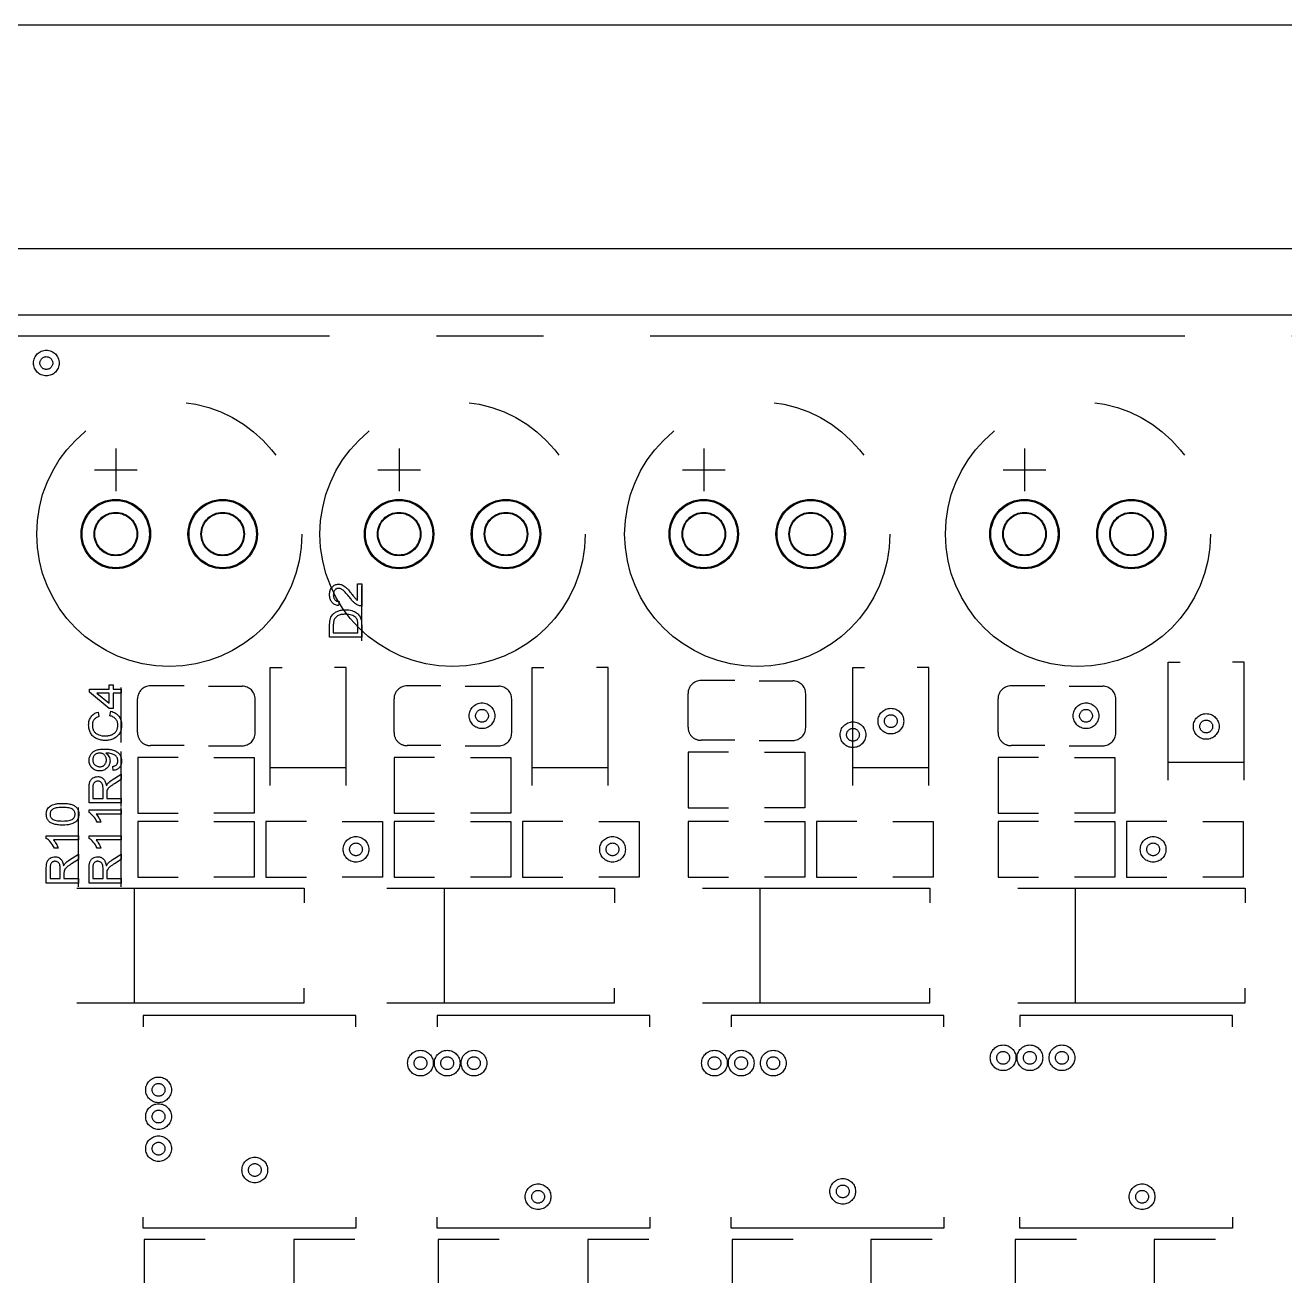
# Model space of a CAD drawing. Header units: millimetres. Extents: x -140 to 0, y -30 to 30.
# Drawn here: x -63.87 to -33.95, y 0.11 to 30 of the extents above; entities that cross this region are included whole.
import ezdxf

# ---------------------------------------------------------------- set-up
doc = ezdxf.new("R2010")
doc.units = ezdxf.units.MM
doc.linetypes.add('CENTERX2', pattern=[20.32, 12.7, -2.54, 2.54, -2.54])

msp = doc.modelspace()

# ---------------------------------------------------------------- linework, layer by layer
at = {"color": 7, "linetype": 'Continuous', "lineweight": 25}
for p, q in [((0, 30), (-130, 30)), ((0, 24.686), (-130, 24.686)), ((-16.002, 23.106), (-118.078, 23.106))]:
    msp.add_line(p, q, dxfattribs=at)
at = {"color": 7, "linetype": 'CENTERX2'}
for p, q in [((-16.002, 22.606), (-116.002, 22.606)), ((-16.002, 22.606), (-116.002, 22.606)), ((-61.722, 19.939), (-61.722, 18.923)), ((-54.991, 19.939), (-54.991, 18.923)), ((-47.752, 19.939), (-47.752, 18.923)), ((-40.132, 19.939), (-40.132, 18.923)), ((-62.23, 19.431), (-61.214, 19.431)), ((-55.499, 19.431), (-54.483, 19.431)), ((-48.26, 19.431), (-47.244, 19.431)), ((-40.64, 19.431), (-39.624, 19.431)), ((-55.88, 15.367), (-55.88, 16.677)), ((-58.051, 11.934), (-58.051, 14.736)), ((-58.051, 14.736), (-57.773, 14.736)), ((-56.249, 14.736), (-56.527, 14.736)), ((-56.249, 11.934), (-56.249, 14.736)), ((-51.828, 11.934), (-51.828, 14.736)), ((-51.828, 14.736), (-51.55, 14.736)), ((-50.026, 14.736), (-50.304, 14.736)), ((-50.026, 11.934), (-50.026, 14.736)), ((-44.208, 11.934), (-44.208, 14.736)), ((-44.208, 14.736), (-43.93, 14.736)), ((-42.406, 14.736), (-42.684, 14.736)), ((-42.406, 11.934), (-42.406, 14.736)), ((-36.715, 12.061), (-36.715, 14.863)), ((-36.715, 14.863), (-36.437, 14.863)), ((-34.913, 14.863), (-35.191, 14.863)), ((-34.913, 12.061), (-34.913, 14.863)), ((-47.016, 14.426), (-47.816, 14.426)), ((-46.44, 14.42), (-45.64, 14.42)), ((-61.595, 12.954), (-61.595, 14.264)), ((-60.097, 14.299), (-60.897, 14.299)), ((-59.521, 14.293), (-58.721, 14.293)), ((-54.001, 14.299), (-54.801, 14.299)), ((-53.425, 14.293), (-52.625, 14.293)), ((-48.126, 13.316), (-48.126, 14.116)), ((-45.331, 13.31), (-45.331, 14.11)), ((-39.65, 14.299), (-40.45, 14.299)), ((-39.074, 14.293), (-38.274, 14.293)), ((-61.207, 13.189), (-61.207, 13.989)), ((-58.412, 13.183), (-58.412, 13.983)), ((-55.111, 13.189), (-55.111, 13.989)), ((-52.316, 13.183), (-52.316, 13.983)), ((-40.76, 13.189), (-40.76, 13.989)), ((-37.965, 13.183), (-37.965, 13.983)), ((-60.097, 12.879), (-60.897, 12.879)), ((-59.521, 12.874), (-58.721, 12.874)), ((-54.001, 12.879), (-54.801, 12.879)), ((-53.425, 12.874), (-52.625, 12.874)), ((-47.016, 13.006), (-47.816, 13.006)), ((-46.44, 13.001), (-45.64, 13.001)), ((-39.65, 12.879), (-40.45, 12.879)), ((-39.074, 12.874), (-38.274, 12.874)), ((-61.595, 11.43), (-61.595, 12.74)), ((-60.243, 12.599), (-61.202, 12.599)), ((-61.202, 12.599), (-61.202, 11.277)), ((-59.391, 12.599), (-58.432, 12.599)), ((-58.432, 12.599), (-58.432, 11.277)), ((-54.147, 12.599), (-55.106, 12.599)), ((-55.106, 12.599), (-55.106, 11.277)), ((-53.295, 12.599), (-52.336, 12.599)), ((-52.336, 12.599), (-52.336, 11.277)), ((-47.162, 12.726), (-48.121, 12.726)), ((-48.121, 12.726), (-48.121, 11.404)), ((-46.31, 12.726), (-45.351, 12.726)), ((-45.351, 12.726), (-45.351, 11.404)), ((-39.796, 12.599), (-40.755, 12.599)), ((-40.755, 12.599), (-40.755, 11.277)), ((-38.944, 12.599), (-37.985, 12.599)), ((-37.985, 12.599), (-37.985, 11.277)), ((-58.051, 12.363), (-56.249, 12.363)), ((-51.828, 12.363), (-50.026, 12.363)), ((-44.208, 12.363), (-42.406, 12.363)), ((-36.715, 12.49), (-34.913, 12.49)), ((-62.611, 9.525), (-62.611, 11.406)), ((-61.595, 9.525), (-61.595, 11.406)), ((-48.121, 11.404), (-47.162, 11.404)), ((-45.351, 11.404), (-46.31, 11.404)), ((-61.202, 11.277), (-60.243, 11.277)), ((-60.243, 11.075), (-61.202, 11.075)), ((-61.202, 11.075), (-61.202, 9.753)), ((-58.432, 11.277), (-59.391, 11.277)), ((-59.391, 11.075), (-58.432, 11.075)), ((-58.432, 11.075), (-58.432, 9.753)), ((-57.195, 11.075), (-58.154, 11.075)), ((-58.154, 11.075), (-58.154, 9.753)), ((-56.343, 11.075), (-55.384, 11.075)), ((-55.384, 11.075), (-55.384, 9.753)), ((-55.106, 11.277), (-54.147, 11.277)), ((-54.147, 11.075), (-55.106, 11.075)), ((-55.106, 11.075), (-55.106, 9.753)), ((-52.336, 11.277), (-53.295, 11.277)), ((-53.295, 11.075), (-52.336, 11.075)), ((-52.336, 11.075), (-52.336, 9.753)), ((-51.099, 11.075), (-52.058, 11.075)), ((-52.058, 11.075), (-52.058, 9.753)), ((-50.247, 11.075), (-49.288, 11.075)), ((-49.288, 11.075), (-49.288, 9.753)), ((-47.162, 11.075), (-48.121, 11.075)), ((-48.121, 11.075), (-48.121, 9.753)), ((-46.31, 11.075), (-45.351, 11.075)), ((-45.351, 11.075), (-45.351, 9.753)), ((-44.114, 11.075), (-45.073, 11.075)), ((-45.073, 11.075), (-45.073, 9.753)), ((-43.262, 11.075), (-42.303, 11.075)), ((-42.303, 11.075), (-42.303, 9.753)), ((-40.755, 11.277), (-39.796, 11.277)), ((-39.796, 11.075), (-40.755, 11.075)), ((-40.755, 11.075), (-40.755, 9.753)), ((-37.985, 11.277), (-38.944, 11.277)), ((-38.944, 11.075), (-37.985, 11.075)), ((-37.985, 11.075), (-37.985, 9.753)), ((-36.748, 11.075), (-37.707, 11.075)), ((-37.707, 11.075), (-37.707, 9.753)), ((-35.896, 11.075), (-34.937, 11.075)), ((-34.937, 11.075), (-34.937, 9.753)), ((-61.202, 9.753), (-60.243, 9.753)), ((-58.432, 9.753), (-59.391, 9.753)), ((-58.154, 9.753), (-57.195, 9.753)), ((-55.384, 9.753), (-56.343, 9.753)), ((-55.106, 9.753), (-54.147, 9.753)), ((-52.336, 9.753), (-53.295, 9.753)), ((-52.058, 9.753), (-51.099, 9.753)), ((-49.288, 9.753), (-50.247, 9.753)), ((-48.121, 9.753), (-47.162, 9.753)), ((-45.351, 9.753), (-46.31, 9.753)), ((-45.073, 9.753), (-44.114, 9.753)), ((-42.303, 9.753), (-43.262, 9.753)), ((-40.755, 9.753), (-39.796, 9.753)), ((-37.985, 9.753), (-38.944, 9.753)), ((-37.707, 9.753), (-36.748, 9.753)), ((-34.937, 9.753), (-35.896, 9.753)), ((-62.645, 9.492), (-57.243, 9.492)), ((-61.283, 9.492), (-61.283, 6.764)), ((-57.243, 9.492), (-57.243, 9.141)), ((-55.279, 9.492), (-49.877, 9.492)), ((-53.917, 9.492), (-53.917, 6.764)), ((-49.877, 9.492), (-49.877, 9.141)), ((-47.786, 9.492), (-42.384, 9.492)), ((-46.424, 9.492), (-46.424, 6.764)), ((-42.384, 9.492), (-42.384, 9.141)), ((-40.293, 9.492), (-34.891, 9.492)), ((-38.931, 9.492), (-38.931, 6.764)), ((-34.891, 9.492), (-34.891, 9.141)), ((-57.243, 6.764), (-57.243, 7.115)), ((-49.877, 6.764), (-49.877, 7.115)), ((-42.384, 6.764), (-42.384, 7.115)), ((-34.891, 6.764), (-34.891, 7.115)), ((-62.645, 6.764), (-57.243, 6.764)), ((-55.279, 6.764), (-49.877, 6.764)), ((-47.786, 6.764), (-42.384, 6.764)), ((-40.293, 6.764), (-34.891, 6.764)), ((-56.021, 6.463), (-61.073, 6.463)), ((-61.073, 6.463), (-61.073, 6.199)), ((-56.021, 6.199), (-56.021, 6.463)), ((-49.036, 6.463), (-54.088, 6.463)), ((-54.088, 6.463), (-54.088, 6.199)), ((-49.036, 6.199), (-49.036, 6.463)), ((-42.051, 6.463), (-47.103, 6.463)), ((-47.103, 6.463), (-47.103, 6.199)), ((-42.051, 6.199), (-42.051, 6.463)), ((-35.193, 6.463), (-40.245, 6.463)), ((-40.245, 6.463), (-40.245, 6.199)), ((-35.193, 6.199), (-35.193, 6.463)), ((-61.073, 1.411), (-61.073, 1.675)), ((-56.021, 1.675), (-56.021, 1.411)), ((-54.088, 1.411), (-54.088, 1.675)), ((-49.036, 1.675), (-49.036, 1.411)), ((-47.103, 1.411), (-47.103, 1.675)), ((-42.051, 1.675), (-42.051, 1.411)), ((-40.245, 1.411), (-40.245, 1.675)), ((-35.193, 1.675), (-35.193, 1.411)), ((-56.021, 1.411), (-61.073, 1.411)), ((-49.036, 1.411), (-54.088, 1.411)), ((-42.051, 1.411), (-47.103, 1.411)), ((-35.193, 1.411), (-40.245, 1.411)), ((-59.599, 1.145), (-61.051, 1.145)), ((-61.051, 1.145), (-61.051, 0.114)), ((-56.043, 1.145), (-57.495, 1.145)), ((-57.495, 1.145), (-57.495, 0.114)), ((-52.614, 1.145), (-54.066, 1.145)), ((-54.066, 1.145), (-54.066, 0.114)), ((-49.058, 1.145), (-50.51, 1.145)), ((-50.51, 1.145), (-50.51, 0.114)), ((-45.629, 1.145), (-47.081, 1.145)), ((-47.081, 1.145), (-47.081, 0.114)), ((-42.327, 1.145), (-43.779, 1.145)), ((-43.779, 1.145), (-43.779, 0.114)), ((-38.898, 1.145), (-40.35, 1.145)), ((-40.35, 1.145), (-40.35, 0.114)), ((-35.596, 1.145), (-37.048, 1.145)), ((-37.048, 1.145), (-37.048, 0.114))]:
    msp.add_line(p, q, dxfattribs=at)
at = {"color": 7, "linetype": 'Continuous', "flags": 128}
for points in [[(-55.978, 16.725), (-55.88, 16.725), (-55.88, 16.725), (-55.88, 16.197), (-55.88, 16.197), (-55.897, 16.198), (-55.914, 16.2), (-55.931, 16.203), (-55.947, 16.208), (-55.947, 16.208), (-55.974, 16.22), (-56, 16.234), (-56.025, 16.251), (-56.051, 16.271), (-56.064, 16.282), (-56.077, 16.294), (-56.09, 16.308), (-56.104, 16.323), (-56.119, 16.34), (-56.133, 16.357), (-56.148, 16.376), (-56.163, 16.396), (-56.163, 16.396), (-56.188, 16.427), (-56.212, 16.456), (-56.234, 16.482), (-56.254, 16.505), (-56.274, 16.525), (-56.291, 16.543), (-56.307, 16.559), (-56.322, 16.572), (-56.336, 16.582), (-56.35, 16.592), (-56.363, 16.6), (-56.377, 16.606), (-56.39, 16.611), (-56.404, 16.615), (-56.417, 16.617), (-56.43, 16.617), (-56.43, 16.617), (-56.443, 16.617), (-56.455, 16.615), (-56.467, 16.612), (-56.478, 16.607), (-56.489, 16.601), (-56.499, 16.594), (-56.509, 16.585), (-56.518, 16.575), (-56.527, 16.564), (-56.534, 16.552), (-56.54, 16.539), (-56.545, 16.526), (-56.549, 16.512), (-56.552, 16.497), (-56.553, 16.481), (-56.554, 16.464), (-56.554, 16.464), (-56.553, 16.447), (-56.552, 16.43), (-56.549, 16.414), (-56.545, 16.399), (-56.54, 16.385), (-56.534, 16.372), (-56.526, 16.36), (-56.518, 16.349), (-56.508, 16.339), (-56.498, 16.33), (-56.487, 16.322), (-56.475, 16.316), (-56.462, 16.311), (-56.448, 16.308), (-56.433, 16.306), (-56.417, 16.305), (-56.417, 16.305), (-56.427, 16.207), (-56.427, 16.207), (-56.453, 16.211), (-56.476, 16.216), (-56.499, 16.223), (-56.519, 16.232), (-56.539, 16.242), (-56.556, 16.255), (-56.573, 16.269), (-56.587, 16.285), (-56.6, 16.303), (-56.611, 16.322), (-56.62, 16.342), (-56.628, 16.364), (-56.634, 16.387), (-56.638, 16.412), (-56.641, 16.439), (-56.642, 16.466), (-56.642, 16.466), (-56.641, 16.494), (-56.638, 16.521), (-56.633, 16.546), (-56.627, 16.569), (-56.618, 16.591), (-56.608, 16.612), (-56.596, 16.631), (-56.582, 16.648), (-56.566, 16.664), (-56.549, 16.678), (-56.532, 16.689), (-56.514, 16.698), (-56.495, 16.706), (-56.475, 16.711), (-56.454, 16.714), (-56.432, 16.715), (-56.432, 16.715), (-56.409, 16.714), (-56.387, 16.711), (-56.364, 16.705), (-56.342, 16.697), (-56.32, 16.686), (-56.297, 16.672), (-56.274, 16.656), (-56.25, 16.636), (-56.237, 16.624), (-56.223, 16.611), (-56.209, 16.596), (-56.193, 16.578), (-56.176, 16.559), (-56.158, 16.538), (-56.139, 16.515), (-56.119, 16.49), (-56.119, 16.49), (-56.103, 16.469), (-56.088, 16.45), (-56.074, 16.433), (-56.062, 16.417), (-56.051, 16.403), (-56.041, 16.391), (-56.033, 16.381), (-56.027, 16.373), (-56.014, 16.359), (-56.002, 16.346), (-55.99, 16.335), (-55.978, 16.325), (-55.978, 16.325), (-55.978, 16.725)], [(-55.88, 15.455), (-56.642, 15.455), (-56.642, 15.455), (-56.642, 15.728), (-56.642, 15.728), (-56.642, 15.75), (-56.641, 15.771), (-56.64, 15.791), (-56.639, 15.809), (-56.638, 15.826), (-56.636, 15.842), (-56.634, 15.856), (-56.631, 15.869), (-56.631, 15.869), (-56.622, 15.901), (-56.61, 15.932), (-56.595, 15.959), (-56.577, 15.985), (-56.577, 15.985), (-56.563, 16), (-56.549, 16.014), (-56.534, 16.027), (-56.519, 16.039), (-56.502, 16.051), (-56.484, 16.061), (-56.466, 16.07), (-56.446, 16.078), (-56.426, 16.086), (-56.405, 16.092), (-56.384, 16.097), (-56.361, 16.102), (-56.338, 16.105), (-56.315, 16.107), (-56.29, 16.109), (-56.265, 16.109), (-56.265, 16.109), (-56.223, 16.108), (-56.183, 16.104), (-56.146, 16.098), (-56.111, 16.088), (-56.079, 16.077), (-56.05, 16.064), (-56.024, 16.05), (-56, 16.034), (-55.98, 16.017), (-55.961, 16), (-55.945, 15.981), (-55.931, 15.962), (-55.919, 15.942), (-55.909, 15.919), (-55.9, 15.894), (-55.893, 15.868), (-55.887, 15.839), (-55.883, 15.808), (-55.881, 15.775), (-55.88, 15.741), (-55.88, 15.741), (-55.88, 15.455)], [(-55.968, 15.562), (-55.968, 15.731), (-55.968, 15.731), (-55.968, 15.75), (-55.969, 15.768), (-55.97, 15.784), (-55.971, 15.8), (-55.973, 15.815), (-55.976, 15.829), (-55.979, 15.841), (-55.982, 15.853), (-55.99, 15.874), (-55.999, 15.893), (-56.01, 15.909), (-56.022, 15.924), (-56.022, 15.924), (-56.041, 15.941), (-56.064, 15.957), (-56.09, 15.97), (-56.119, 15.981), (-56.151, 15.99), (-56.186, 15.997), (-56.225, 16.001), (-56.267, 16.002), (-56.267, 16.002), (-56.296, 16.001), (-56.323, 15.999), (-56.349, 15.996), (-56.373, 15.992), (-56.395, 15.986), (-56.416, 15.979), (-56.435, 15.971), (-56.452, 15.961), (-56.467, 15.951), (-56.481, 15.94), (-56.494, 15.928), (-56.506, 15.916), (-56.516, 15.904), (-56.525, 15.891), (-56.532, 15.877), (-56.538, 15.863), (-56.538, 15.863), (-56.542, 15.851), (-56.545, 15.839), (-56.548, 15.824), (-56.55, 15.808), (-56.552, 15.79), (-56.553, 15.771), (-56.554, 15.75), (-56.554, 15.728), (-56.554, 15.728), (-56.554, 15.562), (-56.554, 15.562), (-55.968, 15.562)], [(-61.595, 14.126), (-61.781, 14.126), (-61.781, 14.126), (-61.781, 13.765), (-61.781, 13.765), (-61.878, 13.765), (-61.878, 13.765), (-62.347, 14.146), (-62.347, 14.146), (-62.347, 14.224), (-62.347, 14.224), (-61.878, 14.224), (-61.878, 14.224), (-61.878, 14.322), (-61.878, 14.322), (-61.781, 14.322), (-61.781, 14.322), (-61.781, 14.224), (-61.781, 14.224), (-61.595, 14.224), (-61.595, 14.224), (-61.595, 14.126)], [(-61.878, 14.126), (-62.171, 14.126), (-62.171, 14.126), (-61.878, 13.889), (-61.878, 13.889), (-61.878, 14.126)], [(-61.864, 13.589), (-61.839, 13.696), (-61.839, 13.696), (-61.809, 13.687), (-61.781, 13.677), (-61.754, 13.665), (-61.73, 13.651), (-61.707, 13.635), (-61.686, 13.618), (-61.667, 13.599), (-61.65, 13.579), (-61.635, 13.557), (-61.622, 13.534), (-61.611, 13.51), (-61.601, 13.485), (-61.594, 13.458), (-61.589, 13.431), (-61.586, 13.402), (-61.585, 13.372), (-61.585, 13.372), (-61.586, 13.341), (-61.588, 13.311), (-61.592, 13.283), (-61.598, 13.257), (-61.605, 13.232), (-61.613, 13.208), (-61.623, 13.186), (-61.635, 13.165), (-61.648, 13.146), (-61.663, 13.128), (-61.679, 13.111), (-61.696, 13.095), (-61.715, 13.081), (-61.735, 13.067), (-61.756, 13.055), (-61.779, 13.044), (-61.803, 13.035), (-61.827, 13.026), (-61.852, 13.019), (-61.877, 13.013), (-61.902, 13.009), (-61.928, 13.005), (-61.955, 13.003), (-61.982, 13.003), (-61.982, 13.003), (-62.011, 13.004), (-62.039, 13.006), (-62.066, 13.009), (-62.092, 13.014), (-62.118, 13.021), (-62.142, 13.029), (-62.165, 13.038), (-62.188, 13.049), (-62.209, 13.061), (-62.229, 13.075), (-62.248, 13.09), (-62.265, 13.105), (-62.281, 13.123), (-62.296, 13.141), (-62.309, 13.161), (-62.321, 13.181), (-62.332, 13.203), (-62.341, 13.225), (-62.349, 13.248), (-62.355, 13.271), (-62.36, 13.295), (-62.364, 13.319), (-62.366, 13.344), (-62.367, 13.37), (-62.367, 13.37), (-62.366, 13.398), (-62.363, 13.426), (-62.359, 13.452), (-62.352, 13.477), (-62.344, 13.501), (-62.334, 13.524), (-62.322, 13.546), (-62.309, 13.566), (-62.294, 13.585), (-62.277, 13.603), (-62.259, 13.619), (-62.239, 13.634), (-62.218, 13.647), (-62.195, 13.658), (-62.171, 13.668), (-62.145, 13.677), (-62.145, 13.677), (-62.122, 13.569), (-62.122, 13.569), (-62.142, 13.562), (-62.16, 13.555), (-62.177, 13.546), (-62.193, 13.537), (-62.207, 13.527), (-62.22, 13.516), (-62.231, 13.505), (-62.241, 13.492), (-62.25, 13.479), (-62.258, 13.465), (-62.264, 13.451), (-62.27, 13.435), (-62.274, 13.419), (-62.277, 13.402), (-62.278, 13.384), (-62.279, 13.365), (-62.279, 13.365), (-62.278, 13.343), (-62.276, 13.323), (-62.273, 13.303), (-62.268, 13.284), (-62.263, 13.266), (-62.256, 13.249), (-62.247, 13.233), (-62.237, 13.217), (-62.227, 13.203), (-62.215, 13.19), (-62.202, 13.178), (-62.189, 13.167), (-62.175, 13.157), (-62.159, 13.148), (-62.143, 13.141), (-62.126, 13.134), (-62.091, 13.124), (-62.055, 13.116), (-62.019, 13.112), (-61.982, 13.11), (-61.982, 13.11), (-61.959, 13.111), (-61.936, 13.112), (-61.914, 13.114), (-61.893, 13.117), (-61.872, 13.122), (-61.852, 13.127), (-61.833, 13.132), (-61.815, 13.139), (-61.798, 13.147), (-61.782, 13.156), (-61.767, 13.165), (-61.753, 13.176), (-61.74, 13.188), (-61.728, 13.201), (-61.718, 13.214), (-61.708, 13.229), (-61.7, 13.245), (-61.693, 13.26), (-61.687, 13.276), (-61.682, 13.293), (-61.678, 13.309), (-61.675, 13.326), (-61.674, 13.344), (-61.673, 13.361), (-61.673, 13.361), (-61.674, 13.382), (-61.676, 13.403), (-61.68, 13.422), (-61.685, 13.441), (-61.692, 13.459), (-61.7, 13.476), (-61.71, 13.492), (-61.721, 13.508), (-61.734, 13.522), (-61.748, 13.535), (-61.764, 13.547), (-61.781, 13.558), (-61.8, 13.568), (-61.82, 13.576), (-61.841, 13.583), (-61.864, 13.589)], [(-61.781, 12.29), (-61.79, 12.387), (-61.79, 12.387), (-61.775, 12.391), (-61.762, 12.395), (-61.749, 12.399), (-61.737, 12.404), (-61.727, 12.41), (-61.717, 12.417), (-61.708, 12.424), (-61.701, 12.432), (-61.689, 12.45), (-61.68, 12.47), (-61.675, 12.493), (-61.673, 12.517), (-61.673, 12.517), (-61.674, 12.539), (-61.678, 12.56), (-61.684, 12.579), (-61.692, 12.598), (-61.702, 12.615), (-61.714, 12.629), (-61.727, 12.642), (-61.742, 12.653), (-61.76, 12.662), (-61.78, 12.671), (-61.802, 12.679), (-61.828, 12.686), (-61.855, 12.692), (-61.883, 12.697), (-61.911, 12.7), (-61.94, 12.7), (-61.94, 12.7), (-61.947, 12.7), (-61.958, 12.7), (-61.958, 12.7), (-61.937, 12.684), (-61.918, 12.666), (-61.901, 12.645), (-61.886, 12.621), (-61.874, 12.595), (-61.866, 12.569), (-61.86, 12.541), (-61.859, 12.512), (-61.859, 12.512), (-61.86, 12.489), (-61.863, 12.466), (-61.868, 12.444), (-61.876, 12.422), (-61.885, 12.402), (-61.897, 12.383), (-61.91, 12.365), (-61.926, 12.348), (-61.944, 12.332), (-61.963, 12.318), (-61.983, 12.306), (-62.004, 12.297), (-62.027, 12.289), (-62.052, 12.284), (-62.077, 12.281), (-62.104, 12.28), (-62.104, 12.28), (-62.132, 12.281), (-62.158, 12.284), (-62.183, 12.29), (-62.207, 12.298), (-62.229, 12.308), (-62.25, 12.32), (-62.269, 12.334), (-62.288, 12.351), (-62.304, 12.369), (-62.318, 12.388), (-62.33, 12.409), (-62.34, 12.43), (-62.347, 12.453), (-62.353, 12.477), (-62.356, 12.501), (-62.357, 12.528), (-62.357, 12.528), (-62.356, 12.546), (-62.355, 12.565), (-62.351, 12.583), (-62.347, 12.601), (-62.341, 12.618), (-62.335, 12.635), (-62.327, 12.652), (-62.317, 12.668), (-62.307, 12.683), (-62.295, 12.698), (-62.283, 12.711), (-62.269, 12.724), (-62.255, 12.736), (-62.239, 12.746), (-62.222, 12.756), (-62.204, 12.765), (-62.185, 12.773), (-62.163, 12.779), (-62.14, 12.785), (-62.114, 12.789), (-62.087, 12.793), (-62.057, 12.796), (-62.025, 12.797), (-61.991, 12.798), (-61.991, 12.798), (-61.956, 12.797), (-61.923, 12.796), (-61.891, 12.793), (-61.861, 12.789), (-61.833, 12.785), (-61.807, 12.779), (-61.783, 12.773), (-61.761, 12.765), (-61.74, 12.756), (-61.72, 12.746), (-61.702, 12.735), (-61.685, 12.724), (-61.669, 12.711), (-61.655, 12.697), (-61.642, 12.682), (-61.63, 12.666), (-61.62, 12.65), (-61.61, 12.632), (-61.603, 12.614), (-61.596, 12.595), (-61.591, 12.576), (-61.588, 12.556), (-61.586, 12.535), (-61.585, 12.513), (-61.585, 12.513), (-61.586, 12.49), (-61.588, 12.468), (-61.592, 12.448), (-61.598, 12.428), (-61.605, 12.41), (-61.614, 12.392), (-61.624, 12.376), (-61.637, 12.361), (-61.65, 12.347), (-61.665, 12.334), (-61.681, 12.323), (-61.698, 12.313), (-61.717, 12.305), (-61.737, 12.299), (-61.758, 12.293), (-61.781, 12.29)], [(-62.106, 12.7), (-62.125, 12.699), (-62.142, 12.697), (-62.158, 12.694), (-62.173, 12.689), (-62.188, 12.683), (-62.201, 12.676), (-62.214, 12.667), (-62.225, 12.656), (-62.235, 12.645), (-62.244, 12.633), (-62.252, 12.62), (-62.258, 12.606), (-62.263, 12.592), (-62.266, 12.577), (-62.268, 12.56), (-62.269, 12.544), (-62.269, 12.544), (-62.268, 12.526), (-62.266, 12.509), (-62.262, 12.493), (-62.257, 12.478), (-62.251, 12.464), (-62.243, 12.45), (-62.233, 12.437), (-62.222, 12.425), (-62.209, 12.414), (-62.196, 12.404), (-62.182, 12.396), (-62.167, 12.389), (-62.152, 12.384), (-62.135, 12.381), (-62.117, 12.378), (-62.099, 12.378), (-62.099, 12.378), (-62.082, 12.378), (-62.067, 12.38), (-62.052, 12.384), (-62.038, 12.389), (-62.024, 12.395), (-62.012, 12.403), (-62, 12.412), (-61.989, 12.422), (-61.979, 12.434), (-61.971, 12.446), (-61.963, 12.46), (-61.957, 12.474), (-61.953, 12.489), (-61.949, 12.506), (-61.947, 12.523), (-61.947, 12.541), (-61.947, 12.541), (-61.947, 12.558), (-61.949, 12.574), (-61.953, 12.589), (-61.957, 12.604), (-61.963, 12.618), (-61.971, 12.631), (-61.979, 12.644), (-61.989, 12.655), (-62, 12.666), (-62.012, 12.675), (-62.025, 12.683), (-62.039, 12.689), (-62.055, 12.694), (-62.071, 12.697), (-62.088, 12.699), (-62.106, 12.7)], [(-61.595, 11.518), (-62.357, 11.518), (-62.357, 11.518), (-62.357, 11.867), (-62.357, 11.867), (-62.357, 11.892), (-62.356, 11.916), (-62.354, 11.938), (-62.352, 11.958), (-62.349, 11.977), (-62.346, 11.995), (-62.341, 12.01), (-62.337, 12.025), (-62.331, 12.038), (-62.325, 12.05), (-62.317, 12.062), (-62.309, 12.073), (-62.299, 12.084), (-62.289, 12.093), (-62.277, 12.103), (-62.265, 12.111), (-62.239, 12.125), (-62.211, 12.135), (-62.182, 12.141), (-62.152, 12.143), (-62.152, 12.143), (-62.132, 12.142), (-62.113, 12.14), (-62.095, 12.136), (-62.078, 12.13), (-62.061, 12.122), (-62.046, 12.113), (-62.031, 12.102), (-62.017, 12.09), (-62.003, 12.076), (-61.992, 12.059), (-61.981, 12.041), (-61.972, 12.022), (-61.963, 12), (-61.957, 11.977), (-61.951, 11.952), (-61.947, 11.925), (-61.947, 11.925), (-61.937, 11.943), (-61.927, 11.96), (-61.917, 11.974), (-61.908, 11.985), (-61.908, 11.985), (-61.886, 12.007), (-61.861, 12.029), (-61.834, 12.049), (-61.805, 12.07), (-61.805, 12.07), (-61.595, 12.203), (-61.595, 12.203), (-61.595, 12.078), (-61.595, 12.078), (-61.756, 11.975), (-61.756, 11.975), (-61.773, 11.964), (-61.789, 11.953), (-61.804, 11.943), (-61.817, 11.934), (-61.83, 11.925), (-61.842, 11.916), (-61.853, 11.908), (-61.862, 11.901), (-61.879, 11.887), (-61.894, 11.873), (-61.905, 11.86), (-61.914, 11.849), (-61.926, 11.825), (-61.933, 11.802), (-61.933, 11.802), (-61.935, 11.791), (-61.936, 11.779), (-61.937, 11.763), (-61.937, 11.744), (-61.937, 11.744), (-61.937, 11.625), (-61.937, 11.625), (-61.595, 11.625), (-61.595, 11.625), (-61.595, 11.518)], [(-62.025, 11.625), (-62.025, 11.846), (-62.025, 11.846), (-62.026, 11.879), (-62.028, 11.909), (-62.033, 11.934), (-62.039, 11.956), (-62.047, 11.974), (-62.057, 11.99), (-62.069, 12.004), (-62.083, 12.015), (-62.099, 12.024), (-62.115, 12.031), (-62.132, 12.034), (-62.149, 12.036), (-62.149, 12.036), (-62.162, 12.035), (-62.174, 12.033), (-62.186, 12.03), (-62.197, 12.026), (-62.207, 12.02), (-62.217, 12.013), (-62.227, 12.005), (-62.235, 11.996), (-62.243, 11.985), (-62.25, 11.973), (-62.256, 11.96), (-62.261, 11.945), (-62.264, 11.929), (-62.267, 11.911), (-62.269, 11.892), (-62.269, 11.871), (-62.269, 11.871), (-62.269, 11.625), (-62.269, 11.625), (-62.025, 11.625)], [(-62.987, 10.99), (-63.019, 10.991), (-63.051, 10.992), (-63.08, 10.995), (-63.108, 10.998), (-63.135, 11.002), (-63.16, 11.007), (-63.183, 11.013), (-63.205, 11.019), (-63.225, 11.027), (-63.244, 11.036), (-63.262, 11.045), (-63.279, 11.055), (-63.294, 11.067), (-63.308, 11.079), (-63.32, 11.092), (-63.331, 11.105), (-63.341, 11.12), (-63.349, 11.136), (-63.357, 11.152), (-63.362, 11.17), (-63.367, 11.188), (-63.37, 11.208), (-63.372, 11.228), (-63.373, 11.249), (-63.373, 11.249), (-63.371, 11.28), (-63.367, 11.31), (-63.359, 11.338), (-63.349, 11.364), (-63.335, 11.388), (-63.319, 11.409), (-63.3, 11.428), (-63.278, 11.443), (-63.254, 11.457), (-63.227, 11.47), (-63.197, 11.481), (-63.166, 11.49), (-63.148, 11.494), (-63.13, 11.498), (-63.109, 11.501), (-63.088, 11.504), (-63.065, 11.506), (-63.04, 11.507), (-63.014, 11.508), (-62.987, 11.508), (-62.987, 11.508), (-62.954, 11.508), (-62.923, 11.506), (-62.894, 11.504), (-62.866, 11.501), (-62.84, 11.497), (-62.815, 11.492), (-62.792, 11.486), (-62.77, 11.479), (-62.749, 11.472), (-62.73, 11.463), (-62.713, 11.454), (-62.696, 11.444), (-62.681, 11.432), (-62.667, 11.42), (-62.655, 11.408), (-62.643, 11.394), (-62.633, 11.379), (-62.625, 11.363), (-62.618, 11.347), (-62.612, 11.329), (-62.607, 11.31), (-62.604, 11.291), (-62.602, 11.271), (-62.601, 11.249), (-62.601, 11.249), (-62.602, 11.221), (-62.606, 11.195), (-62.612, 11.17), (-62.62, 11.147), (-62.63, 11.125), (-62.643, 11.105), (-62.657, 11.086), (-62.675, 11.069), (-62.675, 11.069), (-62.701, 11.051), (-62.731, 11.034), (-62.765, 11.021), (-62.802, 11.01), (-62.843, 11.001), (-62.887, 10.995), (-62.935, 10.992), (-62.987, 10.99)], [(-62.987, 11.088), (-62.943, 11.089), (-62.903, 11.091), (-62.867, 11.095), (-62.835, 11.1), (-62.807, 11.106), (-62.783, 11.114), (-62.762, 11.124), (-62.746, 11.135), (-62.733, 11.147), (-62.721, 11.159), (-62.711, 11.172), (-62.703, 11.187), (-62.697, 11.201), (-62.693, 11.216), (-62.69, 11.232), (-62.689, 11.249), (-62.689, 11.249), (-62.69, 11.266), (-62.693, 11.282), (-62.697, 11.297), (-62.704, 11.312), (-62.711, 11.326), (-62.721, 11.339), (-62.733, 11.352), (-62.746, 11.364), (-62.763, 11.375), (-62.783, 11.384), (-62.807, 11.392), (-62.835, 11.399), (-62.867, 11.404), (-62.903, 11.408), (-62.943, 11.41), (-62.987, 11.41), (-62.987, 11.41), (-63.03, 11.41), (-63.07, 11.408), (-63.105, 11.404), (-63.137, 11.399), (-63.165, 11.393), (-63.189, 11.385), (-63.209, 11.376), (-63.226, 11.365), (-63.24, 11.354), (-63.252, 11.341), (-63.262, 11.328), (-63.27, 11.313), (-63.277, 11.298), (-63.281, 11.282), (-63.284, 11.266), (-63.285, 11.248), (-63.285, 11.248), (-63.284, 11.232), (-63.282, 11.216), (-63.278, 11.201), (-63.272, 11.186), (-63.265, 11.173), (-63.256, 11.16), (-63.245, 11.148), (-63.233, 11.137), (-63.233, 11.137), (-63.214, 11.125), (-63.193, 11.115), (-63.167, 11.107), (-63.138, 11.1), (-63.106, 11.095), (-63.07, 11.091), (-63.03, 11.089), (-62.987, 11.088)], [(-61.595, 11.352), (-61.595, 11.254), (-61.595, 11.254), (-62.189, 11.254), (-62.189, 11.254), (-62.173, 11.235), (-62.157, 11.213), (-62.141, 11.189), (-62.125, 11.162), (-62.11, 11.134), (-62.096, 11.107), (-62.085, 11.082), (-62.076, 11.059), (-62.076, 11.059), (-62.166, 11.059), (-62.166, 11.059), (-62.186, 11.098), (-62.207, 11.136), (-62.23, 11.17), (-62.256, 11.202), (-62.282, 11.23), (-62.307, 11.254), (-62.332, 11.274), (-62.357, 11.289), (-62.357, 11.289), (-62.357, 11.352), (-62.357, 11.352), (-61.595, 11.352)], [(-62.611, 10.736), (-62.611, 10.639), (-62.611, 10.639), (-63.205, 10.639), (-63.205, 10.639), (-63.189, 10.62), (-63.173, 10.598), (-63.157, 10.573), (-63.141, 10.546), (-63.126, 10.518), (-63.112, 10.492), (-63.101, 10.467), (-63.092, 10.443), (-63.092, 10.443), (-63.182, 10.443), (-63.182, 10.443), (-63.202, 10.483), (-63.223, 10.52), (-63.246, 10.555), (-63.272, 10.587), (-63.298, 10.615), (-63.323, 10.639), (-63.348, 10.659), (-63.373, 10.673), (-63.373, 10.673), (-63.373, 10.736), (-63.373, 10.736), (-62.611, 10.736)], [(-61.595, 10.736), (-61.595, 10.639), (-61.595, 10.639), (-62.189, 10.639), (-62.189, 10.639), (-62.173, 10.62), (-62.157, 10.598), (-62.141, 10.573), (-62.125, 10.546), (-62.11, 10.518), (-62.096, 10.492), (-62.085, 10.467), (-62.076, 10.443), (-62.076, 10.443), (-62.166, 10.443), (-62.166, 10.443), (-62.186, 10.483), (-62.207, 10.52), (-62.23, 10.555), (-62.256, 10.587), (-62.282, 10.615), (-62.307, 10.639), (-62.332, 10.659), (-62.357, 10.673), (-62.357, 10.673), (-62.357, 10.736), (-62.357, 10.736), (-61.595, 10.736)], [(-62.611, 9.613), (-63.373, 9.613), (-63.373, 9.613), (-63.373, 9.962), (-63.373, 9.962), (-63.373, 9.987), (-63.372, 10.011), (-63.37, 10.033), (-63.368, 10.053), (-63.365, 10.072), (-63.362, 10.09), (-63.357, 10.105), (-63.353, 10.12), (-63.347, 10.133), (-63.341, 10.145), (-63.333, 10.157), (-63.325, 10.168), (-63.315, 10.179), (-63.305, 10.188), (-63.293, 10.198), (-63.281, 10.206), (-63.255, 10.22), (-63.227, 10.23), (-63.198, 10.236), (-63.168, 10.238), (-63.168, 10.238), (-63.148, 10.237), (-63.129, 10.235), (-63.111, 10.231), (-63.094, 10.225), (-63.077, 10.217), (-63.062, 10.208), (-63.047, 10.197), (-63.033, 10.185), (-63.019, 10.171), (-63.008, 10.154), (-62.997, 10.136), (-62.988, 10.117), (-62.979, 10.095), (-62.973, 10.072), (-62.967, 10.047), (-62.963, 10.02), (-62.963, 10.02), (-62.953, 10.038), (-62.943, 10.055), (-62.933, 10.069), (-62.924, 10.08), (-62.924, 10.08), (-62.902, 10.102), (-62.877, 10.124), (-62.85, 10.144), (-62.821, 10.165), (-62.821, 10.165), (-62.611, 10.298), (-62.611, 10.298), (-62.611, 10.173), (-62.611, 10.173), (-62.772, 10.07), (-62.772, 10.07), (-62.789, 10.059), (-62.805, 10.048), (-62.82, 10.038), (-62.833, 10.029), (-62.846, 10.02), (-62.858, 10.011), (-62.869, 10.003), (-62.878, 9.996), (-62.895, 9.982), (-62.91, 9.968), (-62.921, 9.955), (-62.93, 9.944), (-62.942, 9.92), (-62.949, 9.897), (-62.949, 9.897), (-62.951, 9.886), (-62.952, 9.874), (-62.953, 9.858), (-62.953, 9.839), (-62.953, 9.839), (-62.953, 9.72), (-62.953, 9.72), (-62.611, 9.72), (-62.611, 9.72), (-62.611, 9.613)], [(-61.595, 9.613), (-62.357, 9.613), (-62.357, 9.613), (-62.357, 9.962), (-62.357, 9.962), (-62.357, 9.987), (-62.356, 10.011), (-62.354, 10.033), (-62.352, 10.053), (-62.349, 10.072), (-62.346, 10.09), (-62.341, 10.105), (-62.337, 10.12), (-62.331, 10.133), (-62.325, 10.145), (-62.317, 10.157), (-62.309, 10.168), (-62.299, 10.179), (-62.289, 10.188), (-62.277, 10.198), (-62.265, 10.206), (-62.239, 10.22), (-62.211, 10.23), (-62.182, 10.236), (-62.152, 10.238), (-62.152, 10.238), (-62.132, 10.237), (-62.113, 10.235), (-62.095, 10.231), (-62.078, 10.225), (-62.061, 10.217), (-62.046, 10.208), (-62.031, 10.197), (-62.017, 10.185), (-62.003, 10.171), (-61.992, 10.154), (-61.981, 10.136), (-61.972, 10.117), (-61.963, 10.095), (-61.957, 10.072), (-61.951, 10.047), (-61.947, 10.02), (-61.947, 10.02), (-61.937, 10.038), (-61.927, 10.055), (-61.917, 10.069), (-61.908, 10.08), (-61.908, 10.08), (-61.886, 10.102), (-61.861, 10.124), (-61.834, 10.144), (-61.805, 10.165), (-61.805, 10.165), (-61.595, 10.298), (-61.595, 10.298), (-61.595, 10.173), (-61.595, 10.173), (-61.756, 10.07), (-61.756, 10.07), (-61.773, 10.059), (-61.789, 10.048), (-61.804, 10.038), (-61.817, 10.029), (-61.83, 10.02), (-61.842, 10.011), (-61.853, 10.003), (-61.862, 9.996), (-61.879, 9.982), (-61.894, 9.968), (-61.905, 9.955), (-61.914, 9.944), (-61.926, 9.92), (-61.933, 9.897), (-61.933, 9.897), (-61.935, 9.886), (-61.936, 9.874), (-61.937, 9.858), (-61.937, 9.839), (-61.937, 9.839), (-61.937, 9.72), (-61.937, 9.72), (-61.595, 9.72), (-61.595, 9.72), (-61.595, 9.613)], [(-63.041, 9.72), (-63.041, 9.941), (-63.041, 9.941), (-63.042, 9.974), (-63.044, 10.004), (-63.049, 10.029), (-63.055, 10.051), (-63.063, 10.069), (-63.073, 10.085), (-63.085, 10.099), (-63.099, 10.11), (-63.115, 10.119), (-63.131, 10.126), (-63.148, 10.129), (-63.165, 10.131), (-63.165, 10.131), (-63.178, 10.13), (-63.19, 10.128), (-63.202, 10.125), (-63.213, 10.121), (-63.223, 10.115), (-63.233, 10.108), (-63.243, 10.1), (-63.251, 10.091), (-63.259, 10.08), (-63.266, 10.068), (-63.272, 10.055), (-63.277, 10.04), (-63.28, 10.024), (-63.283, 10.006), (-63.285, 9.987), (-63.285, 9.966), (-63.285, 9.966), (-63.285, 9.72), (-63.285, 9.72), (-63.041, 9.72)], [(-62.025, 9.72), (-62.025, 9.941), (-62.025, 9.941), (-62.026, 9.974), (-62.028, 10.004), (-62.033, 10.029), (-62.039, 10.051), (-62.047, 10.069), (-62.057, 10.085), (-62.069, 10.099), (-62.083, 10.11), (-62.099, 10.119), (-62.115, 10.126), (-62.132, 10.129), (-62.149, 10.131), (-62.149, 10.131), (-62.162, 10.13), (-62.174, 10.128), (-62.186, 10.125), (-62.197, 10.121), (-62.207, 10.115), (-62.217, 10.108), (-62.227, 10.1), (-62.235, 10.091), (-62.243, 10.08), (-62.25, 10.068), (-62.256, 10.055), (-62.261, 10.04), (-62.264, 10.024), (-62.267, 10.006), (-62.269, 9.987), (-62.269, 9.966), (-62.269, 9.966), (-62.269, 9.72), (-62.269, 9.72), (-62.025, 9.72)]]:
    msp.add_lwpolyline(points, dxfattribs=at)
at = {"color": 7, "linetype": 'CENTERX2'}
for centre, radius in [((-63.373, 21.971), 0.305), ((-63.373, 21.971), 0.152), ((-60.452, 17.907), 3.15), ((-53.721, 17.907), 3.15), ((-46.482, 17.907), 3.15), ((-38.862, 17.907), 3.15), ((-61.722, 17.907), 0.825), ((-61.722, 17.907), 0.8), ((-61.722, 17.907), 0.8), ((-59.182, 17.907), 0.825), ((-59.182, 17.907), 0.8), ((-59.182, 17.907), 0.8), ((-54.991, 17.907), 0.825), ((-54.991, 17.907), 0.8), ((-54.991, 17.907), 0.8), ((-52.451, 17.907), 0.825), ((-52.451, 17.907), 0.8), ((-52.451, 17.907), 0.8), ((-47.752, 17.907), 0.825), ((-47.752, 17.907), 0.8), ((-47.752, 17.907), 0.8), ((-45.212, 17.907), 0.825), ((-45.212, 17.907), 0.8), ((-45.212, 17.907), 0.8), ((-40.132, 17.907), 0.825), ((-40.132, 17.907), 0.8), ((-40.132, 17.907), 0.8), ((-37.592, 17.907), 0.825), ((-37.592, 17.907), 0.8), ((-37.592, 17.907), 0.8), ((-61.722, 17.907), 0.516), ((-61.722, 17.907), 0.5), ((-61.722, 17.907), 0.5), ((-59.182, 17.907), 0.516), ((-59.182, 17.907), 0.5), ((-59.182, 17.907), 0.5), ((-54.991, 17.907), 0.516), ((-54.991, 17.907), 0.5), ((-54.991, 17.907), 0.5), ((-52.451, 17.907), 0.516), ((-52.451, 17.907), 0.5), ((-52.451, 17.907), 0.5), ((-47.752, 17.907), 0.516), ((-47.752, 17.907), 0.5), ((-47.752, 17.907), 0.5), ((-45.212, 17.907), 0.516), ((-45.212, 17.907), 0.5), ((-45.212, 17.907), 0.5), ((-40.132, 17.907), 0.516), ((-40.132, 17.907), 0.5), ((-40.132, 17.907), 0.5), ((-37.592, 17.907), 0.516), ((-37.592, 17.907), 0.5), ((-37.592, 17.907), 0.5), ((-53.021, 13.589), 0.305), ((-43.307, 13.462), 0.305), ((-38.67, 13.589), 0.305), ((-53.021, 13.589), 0.152), ((-43.307, 13.462), 0.152), ((-38.67, 13.589), 0.152), ((-35.814, 13.335), 0.305), ((-35.814, 13.335), 0.152), ((-44.208, 13.138), 0.305), ((-44.208, 13.138), 0.152), ((-56.016, 10.414), 0.305), ((-56.016, 10.414), 0.152), ((-49.92, 10.414), 0.305), ((-49.92, 10.414), 0.152), ((-37.075, 10.414), 0.305), ((-37.075, 10.414), 0.152), ((-40.64, 5.461), 0.305), ((-40.005, 5.461), 0.305), ((-39.243, 5.461), 0.305), ((-54.483, 5.334), 0.305), ((-54.483, 5.334), 0.152), ((-53.848, 5.334), 0.305), ((-53.848, 5.334), 0.152), ((-53.213, 5.334), 0.305), ((-53.213, 5.334), 0.152), ((-47.498, 5.334), 0.305), ((-47.498, 5.334), 0.152), ((-46.863, 5.334), 0.305), ((-46.863, 5.334), 0.152), ((-46.101, 5.334), 0.305), ((-46.101, 5.334), 0.152), ((-40.64, 5.461), 0.152), ((-40.005, 5.461), 0.152), ((-39.243, 5.461), 0.152), ((-60.706, 4.699), 0.305), ((-60.706, 4.699), 0.152), ((-60.706, 4.064), 0.305), ((-60.706, 4.064), 0.152), ((-60.706, 3.302), 0.305), ((-60.706, 3.302), 0.152), ((-58.42, 2.794), 0.305), ((-58.42, 2.794), 0.152), ((-51.689, 2.159), 0.305), ((-44.45, 2.286), 0.305), ((-44.45, 2.286), 0.152), ((-37.338, 2.159), 0.305), ((-51.689, 2.159), 0.152), ((-37.338, 2.159), 0.152)]:
    msp.add_circle(centre, radius, dxfattribs=at)
for centre, start, end in [((-47.816, 14.116), 90, 180), ((-45.64, 14.11), 0, 90), ((-60.897, 13.989), 90, 180), ((-58.721, 13.983), 0, 90), ((-54.801, 13.989), 90, 180), ((-52.625, 13.983), 0, 90), ((-40.45, 13.989), 90, 180), ((-38.274, 13.983), 0, 90), ((-60.897, 13.189), 179.9953, 270), ((-58.721, 13.183), 270, 0), ((-54.801, 13.189), 179.9953, 270), ((-52.625, 13.183), 270, 0), ((-47.816, 13.316), 179.9953, 270), ((-45.64, 13.31), 270, 0), ((-40.45, 13.189), 179.9953, 270), ((-38.274, 13.183), 270, 0)]:
    msp.add_arc(centre, 0.31, start, end, dxfattribs=at)

doc.saveas('drawing.dxf')
